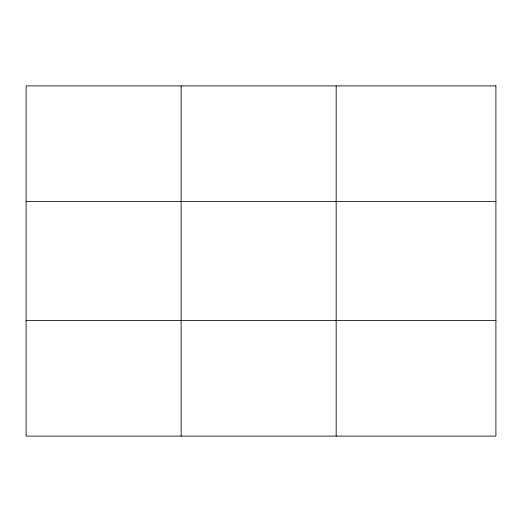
<?xml version="1.0" encoding="UTF-8"?>
<svg xmlns="http://www.w3.org/2000/svg" width="522" height="522" viewBox="0 0 522 522"><rect width="100%" height="100%" fill="white"/><g stroke="black" fill="none" stroke-linecap="round" stroke-linejoin="round"><path stroke-width="0.78" d="M181.134 85.895L181.134 436.105M336.168 85.895L336.168 436.105M26.1 201.466L495.9 201.466M26.1 320.534L495.9 320.534M495.9 85.895L495.9 436.105L26.1 436.105L26.1 85.895L495.9 85.895"/></g></svg>
